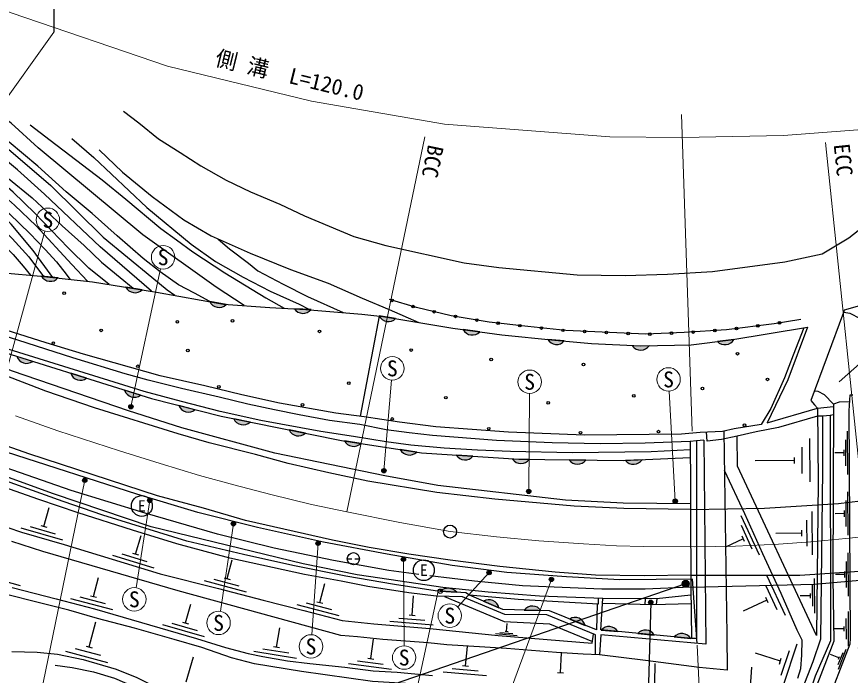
# Model space of a CAD drawing. Units: millimetres at full size, sheet at 1:1000; details may follow other scales. Extents: x 40000 to 680000, y 20000 to 380000.
# Drawn here: x 211938 to 307935, y 242324 to 318152 of the extents above; entities that cross this region are included whole.
import ezdxf
from ezdxf.enums import TextEntityAlignment as Align

# ---------------------------------------------------------------- set-up
doc = ezdxf.new("R2010")
doc.units = ezdxf.units.MM
doc.header["$LTSCALE"] = 1000
doc.header["$PDMODE"] = 32
doc.header["$PDSIZE"] = 500
doc.linetypes.add('CHAIN', pattern=[18.5, 12, -1.5, 3.5, -1.5])
for name, color, linetype, lineweight in [('M-BGD', 7, 'Continuous', 25), ('M-BGD-EXST', 7, 'Continuous', 25), ('M-BGD-HTXT', 7, 'Continuous', 13), ('M-BMK', 2, 'CHAIN', 13), ('M-BMK-SRVR', 3, 'Continuous', 25), ('M-STR-HTXT', 7, 'Continuous', 13), ('M-STR-STRC', 7, 'Continuous', 25)]:
    doc.layers.add(name, color=color, linetype=linetype, lineweight=lineweight)
doc.styles.add('@ＭＳ ゴシック', font='')
doc.styles.add('ＭＳ ゴシック', font='')
doc.styles.get('@ＭＳ ゴシック').set_extended_font_data('@MS Gothic')
doc.styles.get('ＭＳ ゴシック').set_extended_font_data('MS Gothic')

msp = doc.modelspace()

# ---------------------------------------------------------------- hatches: boundary and pattern name
at = {"layer": 'M-BGD'}
for points in [[(214790, 288281), (216697, 288067, -0.51219)], [(224505, 287016), (226401, 286716, -0.51219)], [(234162, 285350), (236050, 285008, -0.51219)], [(245835, 284426), (243919, 284532, 0.51219)], [(255577, 283391), (253685, 283711, 0.51219)], [(265257, 281872), (263354, 282119, 0.51219)], [(273089, 281003), (274999, 280821, -0.51219)], [(292634, 280760), (294537, 281003, -0.51219)], [(284778, 280266), (282860, 280223, 0.51219)], [(213787, 278465), (211955, 279039, 0.51219)], [(219989, 276522), (218158, 277096, 0.51219)], [(224361, 275153), (226192, 274579, -0.51219)], [(232472, 272908), (230612, 273380, 0.51219)], [(238811, 271477), (236929, 271853, 0.51219)], [(245185, 270204), (243303, 270580, 0.51219)], [(251576, 269028), (249679, 269321, 0.51219)], [(256103, 268327), (257999, 268034, -0.51219)], [(264480, 267553), (262565, 267680, 0.51219)], [(270968, 267187), (269049, 267211, 0.51219)], [(277467, 267105), (275548, 267129, 0.51219)], [(282048, 267063), (283965, 267151, -0.51219)], [(265707, 250854), (267467, 250089, 0.51219)], [(285170, 250860, -1), (284731, 250621, -1)], [(270389, 249828), (272307, 249783, 0.51219)], [(275620, 248807), (277395, 248079, 0.51219)], [(281159, 247356), (279248, 247539, -0.51219)], [(285359, 246955), (283448, 247138, -0.51219)], [(287649, 246737), (289559, 246554, 0.51219)]]:
    msp.add_hatch(color=256, dxfattribs=at).paths.add_polyline_path(points)
h = msp.add_hatch(color=256, dxfattribs=at)
edge = h.paths.add_edge_path()
edge.add_line((262629, 251884), (260714, 252011))
edge.add_ellipse((261635, 251396), major_axis=(1180, -78), ratio=0.8, start_angle=29.94517, end_angle=150.05483, ccw=False)
at = {"layer": 'M-STR-STRC'}
for points in [[(225304, 273368, -1), (224865, 273129, -1)], [(254438, 266001, -1), (253999, 265762, -1)], [(220004, 264897, -1), (219565, 264658, -1)], [(271125, 263620, -1), (270686, 263380, -1)], [(227473, 262583, -1), (227034, 262344, -1)], [(287986, 262494, -1), (287546, 262255, -1)], [(237110, 259890, -1), (236671, 259650, -1)], [(246860, 257651, -1), (246421, 257412, -1)], [(256692, 255799, -1), (256252, 255560, -1)], [(266566, 254275, -1), (266126, 254035, -1)], [(273727, 253487, -1), (273288, 253248, -1)], [(288635, 252643, -1), (289310, 253073, -1)]]:
    msp.add_hatch(color=256, dxfattribs=at).paths.add_polyline_path(points)

# ---------------------------------------------------------------- linework, layer by layer
at = {"layer": 'M-BGD'}
for p, q in [((216697, 288067), (214790, 288281)), ((226401, 286716), (224505, 287016)), ((236050, 285008), (234162, 285350)), ((245835, 284426), (243919, 284532)), ((251548, 272144), (253700, 283682)), ((255577, 283391), (253685, 283711)), ((265257, 281872), (263354, 282119)), ((274999, 280821), (273089, 281003)), ((294537, 281003), (292634, 280760)), ((284778, 280266), (282860, 280223)), ((213787, 278465), (211955, 279039)), ((310016, 279092), (306640, 276116)), ((219989, 276522), (218158, 277096)), ((226192, 274579), (224361, 275153)), ((232472, 272908), (230612, 273380)), ((238811, 271477), (236929, 271853)), ((245185, 270204), (243303, 270580)), ((307647, 265442), (307619, 270442)), ((251576, 269028), (249679, 269321)), ((290212, 269311), (290240, 246548)), ((303315, 264585), (303272, 269585)), ((307431, 266440), (307414, 269440)), ((257999, 268034), (256103, 268327)), ((302407, 265578), (302381, 268577)), ((307213, 267939), (306163, 267933)), ((307215, 267589), (307211, 268289)), ((264480, 267553), (262565, 267680)), ((270968, 267187), (269049, 267211)), ((277467, 267105), (275548, 267129)), ((283965, 267151), (282048, 267063)), ((301494, 267070), (296994, 267031)), ((301497, 266720), (301491, 267420)), ((307686, 258442), (307658, 263442)), ((307471, 259441), (307454, 262441)), ((215070, 259474), (215698, 261634)), ((289542, 261420), (289567, 252486)), ((289542, 261420), (289567, 252486)), ((303577, 256201), (303534, 261200)), ((307254, 260589), (307250, 261289)), ((297477, 256140), (295381, 260679)), ((302969, 257195), (302943, 260195)), ((307252, 260939), (306202, 260933)), ((212418, 259308), (217219, 257911)), ((213504, 259460), (216384, 258623)), ((214733, 259571), (215406, 259376)), ((296649, 256859), (295392, 259583)), ((225618, 256289), (226276, 258440)), ((295759, 257715), (295465, 258350)), ((302356, 258690), (299356, 258664)), ((302359, 258340), (302353, 259040)), ((295612, 258032), (293569, 257089)), ((225283, 256391), (225952, 256186)), ((307726, 251442), (307697, 256442)), ((222964, 256159), (227745, 254697)), ((224052, 256297), (226920, 255420)), ((236188, 253456), (236761, 255632)), ((250012, 255748), (250537, 255748)), ((250887, 255748), (251412, 255748)), ((307510, 252441), (307493, 255441)), ((207534, 254040), (212336, 252648)), ((220784, 251400), (221355, 253576)), ((235850, 253546), (236527, 253367)), ((300474, 249215), (298378, 253755)), ((303858, 249487), (303823, 253487)), ((307292, 253939), (306242, 253934)), ((307293, 253589), (307290, 254289)), ((233542, 253222), (238377, 251950)), ((234623, 253403), (237524, 252640)), ((246843, 250709), (247420, 252883)), ((289567, 252486), (289633, 246547)), ((299510, 249872), (298253, 252595)), ((303611, 250285), (303590, 252685)), ((260714, 252011), (262629, 251884)), ((303363, 251203), (303358, 251763)), ((218138, 251163), (222974, 249895)), ((219219, 251345), (222121, 250584)), ((220446, 251489), (221123, 251311)), ((245277, 250659), (248177, 249889)), ((246504, 250798), (247181, 250619)), ((257470, 249248), (257651, 251491)), ((265707, 250854), (267467, 250089)), ((284299, 251143), (284285, 250473)), ((284951, 250740), (284591, 237040)), ((285656, 251133), (285570, 250462)), ((298337, 250982), (295613, 249725)), ((298483, 250664), (298190, 251300)), ((303360, 251483), (302160, 251472)), ((231388, 248351), (232012, 250513)), ((244195, 250480), (249028, 249197)), ((270389, 249828), (272307, 249783)), ((307728, 245674), (307706, 249674)), ((255939, 248921), (258929, 248679)), ((257121, 249277), (257819, 249220)), ((275620, 248807), (277395, 248079)), ((307484, 246472), (307470, 248872)), ((220279, 245599), (221058, 248496)), ((228736, 248180), (233540, 246793)), ((229822, 248335), (232704, 247502)), ((231052, 248448), (231724, 248254)), ((241857, 245583), (242224, 247803)), ((254906, 248553), (259889, 248150)), ((268355, 247386), (268431, 248283)), ((307238, 247391), (307235, 247951)), ((267080, 247132), (269571, 246922)), ((267593, 247269), (269088, 247144)), ((268181, 247400), (268530, 247371)), ((279248, 247539), (281159, 247356)), ((283448, 247138), (285359, 246955)), ((287649, 246737), (289559, 246554)), ((307237, 247671), (306037, 247664)), ((252725, 244243), (253013, 246474)), ((300236, 241201), (301797, 245951)), ((217553, 245090), (222382, 243791)), ((218675, 245409), (221572, 244630)), ((219941, 245690), (220617, 245508)), ((239243, 245104), (244176, 244287)), ((240303, 245384), (243263, 244895)), ((241511, 245641), (242202, 245526)), ((263636, 243412), (263836, 245653)), ((274556, 242640), (274672, 244887)), ((299877, 243951), (297027, 244888)), ((299978, 242339), (300915, 245189)), ((306546, 243561), (307093, 244957)), ((306560, 243018), (307471, 245346)), ((231455, 241565), (232300, 244443)), ((251179, 243989), (254154, 243604)), ((252377, 244287), (253072, 244198)), ((299767, 243618), (299986, 244283)), ((306624, 244336), (305646, 244718)), ((306560, 244173), (306688, 244498)), ((250130, 243671), (255088, 243029)), ((262102, 243097), (265090, 242830)), ((263287, 243443), (263985, 243381)), ((285416, 241433), (285471, 243683)), ((296457, 241004), (296596, 243249)), ((261066, 242737), (266046, 242293)), ((274207, 242658), (274906, 242622))]:
    msp.add_line(p, q, dxfattribs=at)
for points in [[(289567, 252486), (303813, 252813), (314263, 253754), (321775, 254827), (339980, 258271), (349857, 260871), (358796, 263386), (382274, 270252), (404163, 277270), (438379, 287966), (446468, 290741), (474695, 299797), (491435, 305238), (513766, 312383), (532442, 318387), (541844, 321410), (555145, 325522)], [(178357, 319172), (179724, 317324), (181013, 315294), (182731, 312718), (183776, 311223), (184661, 310119), (186058, 308696), (188060, 306912), (190545, 304947), (192490, 303661), (194428, 302525), (197587, 300992), (200630, 299521), (203140, 298116), (204859, 296918), (206621, 295504), (209335, 292963), (211546, 290759), (212688, 289418), (213524, 288397)], [(180534, 318830), (181783, 316241), (183241, 314120), (185168, 311687), (187123, 309416), (189192, 307413), (190768, 306255), (193454, 304542), (196214, 302955), (203679, 299163), (205606, 297993), (207259, 296718), (208808, 295248), (211417, 292625), (213330, 290492), (215043, 288253)], [(216114, 288133), (213843, 291225), (211311, 294260), (208854, 296510), (206636, 298126), (201874, 301027), (195706, 304629), (191772, 307204), (189959, 308678), (187354, 311111), (185409, 313243), (183545, 315760), (182012, 317926)], [(184162, 316904), (186288, 314134), (188988, 311173), (191401, 309191), (195200, 306445), (198383, 304336), (201608, 302426), (204977, 300420), (207604, 298462), (211099, 295468), (213445, 293207), (215234, 291335), (216521, 289916), (217650, 288524), (218052, 287916)], [(187401, 315550), (189202, 313434), (191161, 311220), (192415, 310113), (194192, 308799), (196593, 307261), (199149, 305765), (201099, 304473), (207445, 300045), (209938, 297995), (211703, 296439), (214178, 294061), (218295, 289635), (220083, 287688)], [(222593, 287319), (220254, 289215), (217857, 291526), (214021, 295532), (211524, 297956), (209699, 299537), (208005, 300878), (206252, 302118), (204047, 303593), (201806, 304981), (199138, 306735), (196814, 308426), (194621, 309938), (191980, 312577), (189810, 314881)], [(193027, 313591), (196398, 310817), (202344, 306242), (205055, 304061), (208370, 301548), (210998, 299541), (213703, 297310), (217159, 294074), (219694, 291794), (221702, 289872), (223844, 288108), (225344, 286884)], [(227459, 286549), (221544, 291653), (215134, 297717), (212048, 300521), (209514, 302606), (206569, 304966), (202645, 307869), (199140, 310642), (197412, 312077)], [(200737, 310301), (204984, 307443), (207491, 305679), (210450, 303341), (215868, 298732), (221917, 292761), (227488, 288144), (229253, 286716), (230138, 286078)], [(234182, 285346), (232431, 286314), (230557, 287263), (228452, 288759), (226514, 290320), (223494, 292914), (220620, 295496), (217636, 297992), (214385, 300939), (211072, 303703), (209064, 305540), (205483, 308343), (204327, 309206)], [(238152, 284894), (234900, 287003), (226456, 293051), (214420, 303043), (211289, 305910), (208874, 307622)], [(224240, 307286), (226001, 305924), (228265, 304101), (230780, 302509), (233128, 300980), (236049, 299339), (238879, 297977), (242232, 296552), (245083, 295212), (250768, 292827), (254459, 291815), (263469, 289829), (267459, 289279), (276495, 288443), (282013, 288355), (286883, 288500), (292060, 288814), (300379, 289935), (304708, 290847), (307754, 292693), (310269, 294662)], [(213483, 305694), (215802, 303935), (221766, 299370), (224523, 297157), (228521, 293757), (230324, 292444), (232224, 291076), (235902, 288656), (240634, 285802), (242738, 284597)], [(218300, 304137), (220825, 301925), (226934, 296193), (232048, 291952), (234834, 289969), (238021, 288158), (241132, 286560), (244479, 285047), (245654, 284423)], [(221421, 302824), (224135, 300233), (227538, 297439), (231184, 294767), (234343, 292905), (238840, 290921), (243458, 289059), (247821, 287489), (251713, 285757), (254838, 284423), (258245, 282939)], [(289542, 261420), (298061, 261558), (306554, 262107), (316689, 263347), (325759, 264953), (332683, 266273), (337342, 267093), (343071, 268367), (349719, 269966), (360109, 273022), (372052, 276887), (380819, 279698), (390401, 282691), (403231, 286713), (411922, 289472), (421746, 292570), (435085, 296689), (447085, 300531), (449624, 301559)], [(289563, 253849), (302132, 253865), (308997, 254316), (314220, 254980), (319679, 255705), (325181, 256582), (336348, 258632), (345973, 260857), (356981, 263866), (373094, 268851), (380028, 270972), (390626, 274375), (399405, 277156), (418775, 283304), (438008, 289463), (451560, 293915)], [(278789, 250517), (278697, 247544), (273298, 249760), (267934, 249885), (264072, 251565), (263655, 251817), (260133, 252049), (255462, 252765), (249828, 253749), (243725, 254967), (238076, 256218), (231525, 257776), (221858, 260753), (217306, 262319), (192847, 271088), (184150, 274560), (175759, 278442), (171360, 280408), (160142, 285237), (152927, 288498), (143588, 292282), (140730, 293289)], [(289539, 262061), (281777, 262157), (275124, 262472), (260447, 264168), (254332, 265279), (241671, 267909), (230973, 270805), (224828, 272781), (211469, 277345), (199955, 281844), (192821, 284886), (186478, 287743), (179942, 290406), (174980, 292633), (174878, 293242)], [(289492, 268270), (285008, 268070), (275922, 267929), (268813, 268087), (264998, 268263), (261167, 268484), (257343, 268831), (254493, 269200), (250721, 269827), (246979, 270403), (240047, 271671), (235360, 272683), (230915, 273842), (226626, 275016), (210475, 280018), (204731, 281890), (200943, 283299), (191783, 287057), (187990, 288761), (176519, 293704)], [(175770, 292645), (178071, 291626), (182119, 289998), (188719, 287590), (201195, 282769), (207363, 280477), (227471, 274178), (235491, 272141), (249327, 269376), (258564, 267946), (269744, 267202), (281794, 267051), (289499, 267407)], [(235154, 292547), (236430, 291407), (238646, 289761), (239726, 288909), (242623, 287347), (245435, 285928), (249521, 284083)], [(289542, 261420), (281851, 261544), (276149, 261804), (266989, 262588), (260303, 263369), (252364, 264689), (247880, 265628), (243220, 266725), (239433, 267750), (234091, 269089), (230541, 270130), (220901, 273101), (215288, 275057), (210420, 276906), (190780, 284779), (180362, 289427), (179049, 290013)], [(318184, 290539), (316503, 289075), (313319, 286846), (309525, 285013), (307214, 284366)], [(210455, 288676), (214731, 288288), (220688, 287620), (228058, 286454), (235753, 285062), (241106, 284687), (245243, 284459), (251690, 283892), (254113, 283639), (262174, 282273), (267806, 281541), (273896, 280926), (278140, 280521), (283818, 280245), (289601, 280374), (294194, 280959), (303022, 282416), (300755, 276355), (298373, 271393), (304142, 273062), (305987, 273288)], [(302237, 283299), (299157, 282802), (293659, 282107), (288819, 281775), (284406, 281590), (275173, 282006), (270782, 282475), (266345, 282985), (261972, 283730), (257977, 284659), (254865, 285587)], [(307214, 284366), (307135, 284111), (303369, 273970), (303827, 273450), (304142, 273062), (304215, 264615), (304030, 246908), (294924, 266396), (294888, 269866)], [(308861, 245451), (309665, 247967), (310665, 251793), (311611, 254969), (313148, 260670), (314289, 264485), (316192, 272202), (315910, 273376), (315499, 274552), (314718, 276609), (314114, 277829), (313251, 279199), (312330, 280548), (311316, 281699), (310329, 282549), (309109, 283385), (307903, 283974), (307135, 284111)], [(302592, 282345), (301355, 279197), (300374, 276573), (298799, 273037), (297680, 271188), (294559, 270694), (293200, 270379), (290654, 270277), (288477, 270101), (277341, 269979), (268575, 270310), (260221, 270937), (256016, 271460), (251959, 272090), (248684, 272519), (242222, 273642), (237865, 274597), (233620, 275668), (228457, 276813), (219616, 279286), (215319, 280592), (210721, 282079)], [(291051, 269394), (290212, 269311), (289483, 269240), (284308, 269046), (279129, 268960), (273603, 269082), (267209, 269359), (259808, 269925), (257129, 270233), (254486, 270602), (251462, 271184), (247953, 271674), (244481, 272299), (241611, 272873), (238565, 273533), (235247, 274356), (230927, 275350), (227094, 276311), (224438, 277030), (218417, 278858), (210024, 281551)], [(303786, 275091), (304200, 275054), (304915, 274663), (305987, 273545), (305937, 253495), (306046, 246241), (303228, 238991), (305883, 235646), (306240, 234286), (306448, 233388), (306448, 233134), (304626, 233146), (301455, 238331), (303658, 243928), (304534, 246509), (304761, 265984), (304754, 272156)], [(309160, 233574), (305024, 238520), (307932, 245948), (307963, 246569), (307815, 272763), (307932, 274633), (308238, 274610)], [(307881, 273807), (306651, 273773), (305987, 273545)], [(305984, 272328), (305596, 272227), (304754, 272156), (304150, 272151), (299660, 270857), (297094, 270360), (294888, 269866), (293104, 269461), (291433, 269284), (291392, 270307)], [(305596, 272227), (305637, 246312), (303898, 242235), (302722, 238802), (303563, 237723), (305279, 235370), (305580, 234656), (306009, 233137)], [(289563, 253849), (284247, 253786), (278606, 253874), (273942, 254191), (267563, 254859), (261862, 255563), (257082, 256265), (252524, 257040), (248321, 257866), (238290, 260131), (233461, 261577), (228168, 262984), (213338, 267836), (205712, 270492)], [(293368, 270418), (293705, 246942), (293759, 242926), (290537, 243241), (284362, 244012), (279052, 244674), (277154, 244754), (274098, 244962), (268330, 245431), (261468, 245852), (259332, 246054), (254112, 246434), (251198, 246744), (249273, 246893), (230537, 252062), (214941, 256591), (211397, 257730)], [(291051, 269394), (291285, 245894), (279195, 246981), (279052, 244674)], [(289483, 269240), (289529, 264078), (289542, 261420)], [(290280, 245984), (289763, 253413), (281410, 253334), (275245, 253677), (268385, 254174), (262075, 254985), (254602, 256272), (247270, 257659), (239667, 259338), (232807, 261065), (225779, 263166), (210751, 267997)], [(289577, 251535), (285633, 251131), (279435, 251186), (272155, 251428), (266236, 251897), (261027, 252450), (256089, 253174), (251157, 253896), (244922, 255172), (227437, 259412), (216182, 263212), (206738, 266635)], [(258238, 253917), (254775, 254384), (248438, 255526), (241595, 256964), (235080, 258592), (226747, 261000), (218206, 263597), (210599, 266233)], [(301879, 241994), (302239, 243091), (302369, 244635), (302378, 246377), (301814, 247535), (299968, 251744), (297863, 256303), (295806, 260908), (293433, 265913)], [(278581, 244694), (278586, 246967), (276449, 247885), (272975, 249291), (268141, 249345), (263265, 251344), (260232, 251428), (257102, 251812), (252389, 252540), (249302, 253145), (245100, 253920), (236499, 255828), (230384, 257453), (225279, 259017), (219024, 261033), (214479, 262582), (206393, 265409)], [(207735, 260425), (212508, 258813), (217419, 257384), (228460, 254008), (235196, 252322), (240310, 250976), (244998, 249802), (249415, 248629), (253062, 248250), (259506, 247730), (267367, 246927), (278215, 246016), (278350, 247068)], [(289567, 252486), (284311, 252246), (279339, 252232), (270198, 252626), (264660, 253156), (259504, 253790)], [(286355, 233181), (289938, 235286), (291732, 236356), (293991, 236822), (297051, 237579), (300097, 238453), (285110, 239140), (282618, 239405), (264923, 240808), (260482, 241067), (257364, 241344), (252928, 241622), (244727, 242762), (239343, 243656), (236684, 244319), (233245, 245513), (230091, 246463), (225497, 247761), (221256, 248853), (217930, 249831), (207182, 252504)], [(211432, 252441), (216489, 251131), (220918, 249969), (232649, 246582), (235991, 245519), (238600, 244819), (240272, 244477), (243113, 244007), (245689, 243684), (249731, 243269), (253008, 242845), (255739, 242688), (259818, 242291)], [(278893, 251204), (278894, 250511), (269670, 251066), (264072, 251565)], [(261215, 251401), (268065, 248507), (273280, 248256), (278241, 246223)], [(290280, 246548), (289633, 246547), (279214, 247542), (279435, 251186)], [(289588, 250547), (285193, 250455), (279398, 250576)], [(211364, 245078), (214295, 244978), (216646, 244766), (219583, 244134), (223414, 243021), (225763, 242064), (228593, 240661), (230731, 239882), (234362, 238902), (237592, 238123)], [(216367, 243478), (218318, 243239), (220803, 242742), (223196, 241988), (225496, 240995), (227024, 240185), (229067, 239321), (232564, 238199)]]:
    msp.add_lwpolyline(points, dxfattribs=at)
for centre, radius in [((217406, 286323), 150), ((255191, 285490), 150), ((257586, 284775), 150), ((260015, 284185), 150), ((236798, 283139), 150), ((262456, 283648), 150), ((264920, 283228), 150), ((230441, 283028), 150), ((267393, 282865), 150), ((269877, 282579), 150), ((272362, 282306), 150), ((294812, 282253), 150), ((297292, 282567), 150), ((299769, 282901), 150), ((221668, 282036), 150), ((246803, 281923), 150), ((274847, 282041), 150), ((277343, 281908), 150), ((279841, 281795), 150), ((282338, 281683), 150), ((284836, 281608), 150), ((287334, 281713), 150), ((289830, 281845), 150), ((292324, 282016), 150), ((216162, 280575), 150), ((231657, 279713), 150), ((257361, 279769), 150), ((294937, 279351), 150), ((266577, 278682), 150), ((225894, 277903), 150), ((277206, 278103), 150), ((298402, 276396), 150), ((235224, 275530), 150), ((250175, 275957), 150), ((282993, 274494), 150), ((290901, 275345), 150), ((244843, 273466), 150), ((261362, 274293), 150), ((273156, 273700), 150), ((255190, 271839), 150), ((266298, 270718), 150), ((295749, 271116), 150), ((276858, 270263), 150), ((285841, 270380), 150), ((250712, 255748), 700), ((284951, 250740), 250)]:
    msp.add_circle(centre, radius, dxfattribs=at)
for centre, start, end in [((215820, 288861), 209.36034, 317.84549), ((215820, 288861), 209.36034, 317.84549), ((225561, 287549), 206.77012, 315.25528), ((225561, 287549), 206.77012, 315.25528), ((235229, 285859), 205.50042, 313.98557), ((235229, 285859), 205.50042, 313.98557), ((244915, 285169), 212.59936, 321.08451), ((244915, 285169), 212.59936, 321.08451), ((254746, 284232), 206.13804, 314.62319), ((254746, 284232), 206.13804, 314.62319), ((264394, 282681), 208.35772, 316.84287), ((264394, 282681), 208.35772, 316.84287), ((274110, 281600), 210.30967, 318.79482), ((274110, 281600), 210.30967, 318.79482), ((293498, 281567), 223.01846, 331.50362), ((293498, 281567), 223.01846, 331.50362), ((283804, 280935), 217.04047, 325.52562), ((283804, 280935), 217.04047, 325.52562), ((213078, 279411), 198.36523, 306.85038), ((213078, 279411), 198.36523, 306.85038), ((219280, 277468), 198.36523, 306.85038), ((219280, 277468), 198.36523, 306.85038), ((225483, 275525), 198.36523, 306.85038), ((225483, 275525), 198.36523, 306.85038), ((231712, 273814), 201.50102, 309.98617), ((231712, 273814), 201.50102, 309.98617), ((238005, 272343), 204.45582, 312.94098), ((238005, 272343), 204.45582, 312.94098), ((244379, 271069), 204.45582, 312.94098), ((244379, 271069), 204.45582, 312.94098), ((250733, 269857), 206.96035, 315.4455), ((250733, 269857), 206.96035, 315.4455), ((257157, 268863), 206.96035, 315.4455), ((257157, 268863), 206.96035, 315.4455), ((263568, 268306), 211.95049, 320.43565), ((263568, 268306), 211.95049, 320.43565), ((270017, 267890), 215.03738, 323.52253), ((270017, 267890), 215.03738, 323.52253), ((276517, 267808), 215.03738, 323.52253), ((276517, 267808), 215.03738, 323.52253), ((282974, 267797), 218.40612, 326.89127), ((282974, 267797), 218.40612, 326.89127), ((266311, 249838), 12.25066, 120.73582), ((266311, 249838), 12.25066, 120.73582), ((271332, 249115), 34.42148, 142.90664), ((271332, 249115), 34.42148, 142.90664), ((276245, 247804), 13.44533, 121.93049), ((276245, 247804), 13.44533, 121.93049), ((280138, 246760), 30.30443, 138.78958), ((280138, 246760), 30.30443, 138.78958), ((284338, 246359), 30.30443, 138.78958), ((284338, 246359), 30.30443, 138.78958), ((288538, 245958), 30.30443, 138.78958), ((288538, 245958), 30.30443, 138.78958)]:
    msp.add_arc(centre, 1182, start, end, dxfattribs=at)
msp.add_ellipse((261635, 251396), major_axis=(-1180, 78), ratio=0.8, start_param=3.765677, end_param=5.659101, dxfattribs=at)
msp.add_ellipse((261635, 251396), major_axis=(-1180, 78), ratio=0.8, start_param=3.765677, end_param=5.659101, dxfattribs=at)
msp.add_point((260714, 252011), dxfattribs=at)
at = {"layer": 'M-BGD-EXST'}
for centre in [(226349, 261823), (258821, 254424)]:
    msp.add_circle(centre, 1200, dxfattribs=at)
at = {"layer": 'M-BGD-HTXT'}
for p, q in [((193732, 284865), (216199, 316379)), ((210945, 278024), (215172, 293467)), ((225085, 273249), (228517, 289133)), ((254219, 265882), (255084, 276316)), ((270906, 263500), (270998, 274767)), ((287766, 262374), (287077, 275042)), ((219784, 264778), (214535, 239252)), ((225684, 252398), (227253, 262463)), ((235395, 249695), (236890, 259770)), ((245921, 246994), (246641, 257531)), ((256546, 245715), (256472, 255680)), ((262725, 250192), (266346, 254155)), ((273507, 253367), (267982, 238320))]:
    msp.add_line(p, q, dxfattribs=at)
for centre in [(215529, 294769), (228802, 290453), (255195, 277662), (271009, 276117), (287004, 276390), (225482, 251073), (235186, 248361), (261814, 249195), (245829, 245648), (256557, 244365)]:
    msp.add_circle(centre, 1350, dxfattribs=at)
at = {"layer": 'M-BMK'}
msp.add_lwpolyline([(211798, 272188), (216675, 270462), (223768, 268171), (228476, 266708), (232988, 265340), (236939, 264269), (241186, 263136), (245879, 262000), (249956, 261139), (256077, 259908), (261843, 258866), (267205, 258251), (272054, 257796), (277205, 257461), (280991, 257250), (284108, 257168), (290044, 257123), (294723, 257182), (299653, 257439), (303386, 257704), (307422, 258082), (311165, 258446)], dxfattribs=at)
at = {"layer": 'M-BMK-SRVR'}
msp.add_circle((261843, 258866), 750, dxfattribs=at)
at = {"layer": 'M-STR-HTXT'}
for p, q in [((288489, 306872), (289713, 270421)), ((258950, 304325), (249956, 261139)), ((305066, 303651), (309816, 258315)), ((255554, 229371), (260464, 252027)), ((291262, 226436), (290291, 245789))]:
    msp.add_line(p, q, dxfattribs=at)
msp.add_lwpolyline([(187857, 329656), (199526, 323613), (211300, 318599), (229302, 312466), (245888, 308423), (261193, 305795), (280244, 304305), (288578, 304233), (300238, 304466), (319400, 305915), (333862, 307476), (344725, 309240), (354262, 311126), (389830, 320474), (412151, 326774), (431841, 333129), (456216, 340800), (472351, 345788), (487187, 350639)], dxfattribs=at)
at = {"layer": 'M-STR-STRC'}
for p, q in [((216199, 336379), (216199, 316379)), ((288973, 252858), (242437, 236859))]:
    msp.add_line(p, q, dxfattribs=at)
for centre, radius in [((225085, 273249), 250), ((254219, 265882), 250), ((219784, 264778), 250), ((270906, 263500), 250), ((227253, 262463), 250), ((287766, 262374), 250), ((236890, 259770), 250), ((246641, 257531), 250), ((256472, 255680), 250), ((266346, 254155), 250), ((273507, 253367), 250), ((288973, 252858), 400)]:
    msp.add_circle(centre, radius, dxfattribs=at)

# ---------------------------------------------------------------- texts
at = {"layer": 'M-BGD-EXST', "style": '@ＭＳ ゴシック'}
for p in [(226349, 261823), (258821, 254424)]:
    msp.add_text('E', height=1320, dxfattribs=at).set_placement(p, align=Align.MIDDLE_CENTER)
at = {"layer": 'M-BGD-HTXT', "style": 'ＭＳ ゴシック'}
for p in [(215529, 294769), (228802, 290453), (255195, 277662), (271009, 276117), (287004, 276390), (225482, 251073), (261814, 249195), (235186, 248361), (245829, 245648), (256557, 244365)]:
    msp.add_text('S', height=1833, dxfattribs=at).set_placement(p, align=Align.MIDDLE_CENTER)
at = {"layer": 'M-STR-HTXT', "style": 'ＭＳ ゴシック'}
for s, rotation, p in [('側 溝  L=120.0', 346.3, (243029, 309990)), ('ECC', 275.981, (305665, 301518)), ('BCC', 258.236, (258413, 301790))]:
    msp.add_text(s, height=1833, rotation=rotation, dxfattribs=at).set_placement(p, align=Align.BOTTOM_CENTER)

doc.saveas('drawing.dxf')
